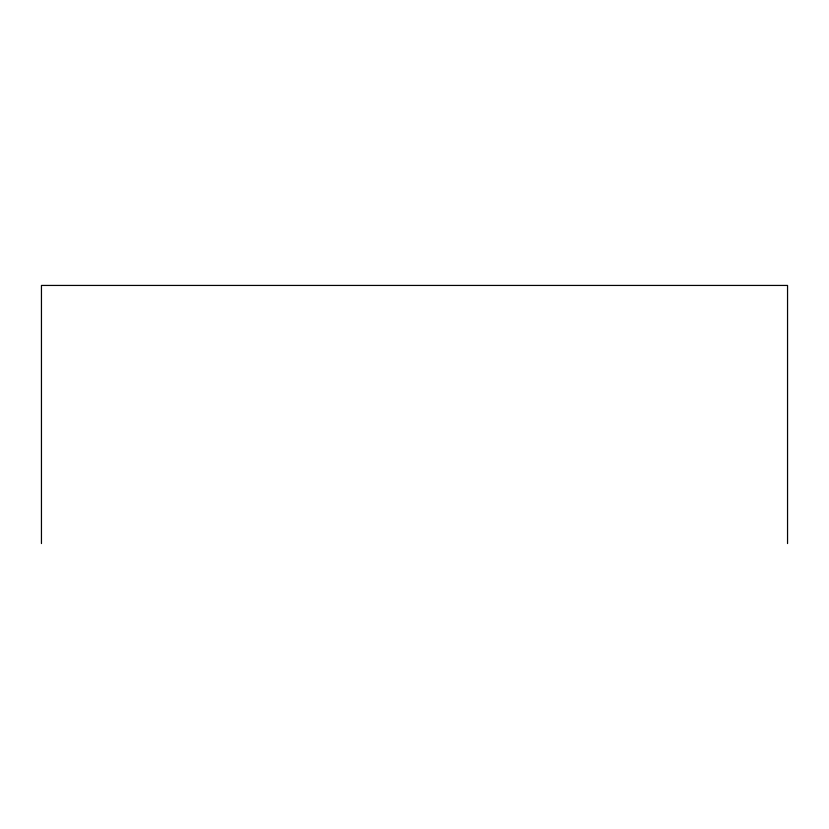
<?xml version="1.0" encoding="UTF-8"?>
<svg xmlns="http://www.w3.org/2000/svg" width="829" height="829" viewBox="0 0 829 829"><rect width="100%" height="100%" fill="white"/><g stroke="black" fill="none" stroke-linecap="round" stroke-linejoin="round"><path stroke-width="1.24" d="M787.55 543.565L787.55 285.435L41.45 285.435L41.45 543.565"/></g></svg>
